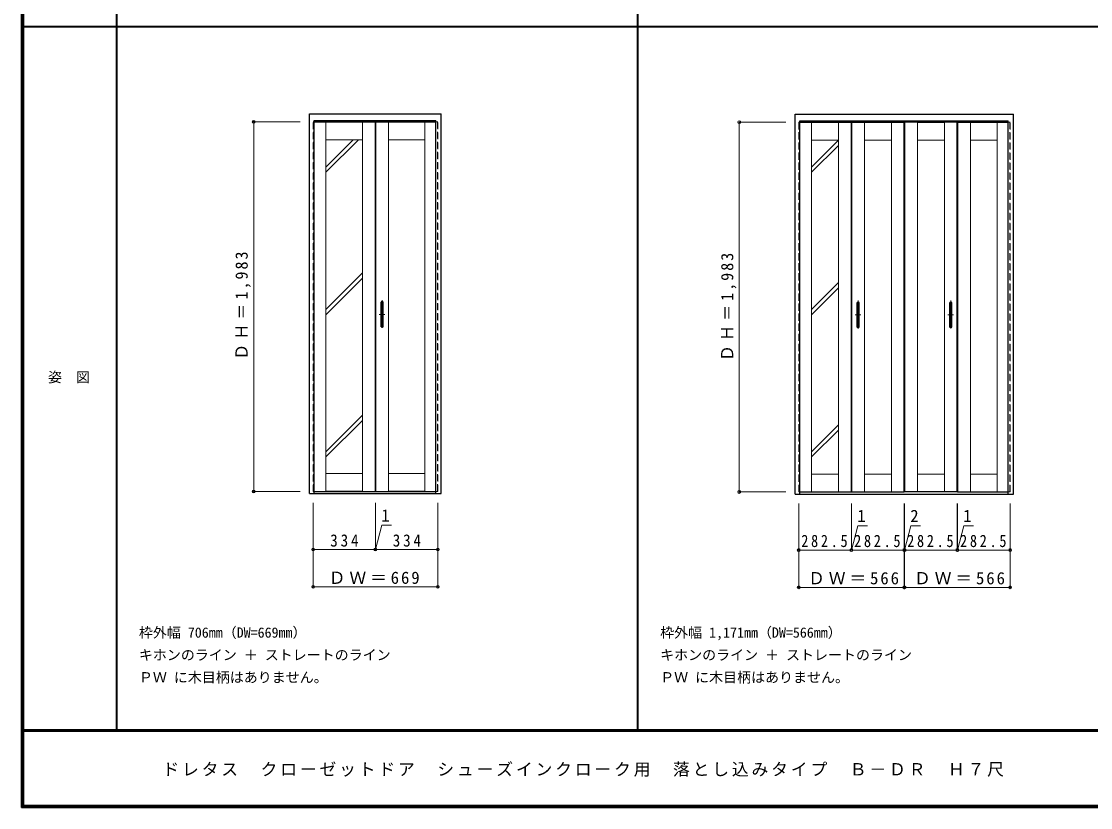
# Model space of a CAD drawing. Units: millimetres, scale not verified. Extents: x -6000 to 5700, y -4307 to 4175.
# Drawn here: x -6000 to -267, y -4205 to 12 of the extents above; entities that cross this region are included whole.
import ezdxf
from ezdxf.enums import TextEntityAlignment as Align

# ---------------------------------------------------------------- set-up
doc = ezdxf.new("R2010")
doc.units = ezdxf.units.MM
doc.header["$LTSCALE"] = 30
doc.header["$PDMODE"] = 32
doc.header["$PDSIZE"] = 15
doc.linetypes.add('CHAIN1', pattern=[8, 5, -1, 1, -1])
doc.linetypes.add('DASHED1', pattern=[1.8, 1.2, -0.6])
for name, color, linetype, lineweight in [('0-1_通り芯', 4, 'CHAIN1', 9), ('0-2_扉', 3, 'Continuous', 25), ('0-3_仕上げ', 7, 'Continuous', 18), ('0-4_枠', 3, 'Continuous', 25), ('0-7_取手', 7, 'Continuous', 18), ('0-B_寸法', 7, 'Continuous', 9), ('0-C_ハッチ', 4, 'Continuous', 9), ('F-1_枠', 6, 'Continuous', 40), ('F-A_文字', 7, 'Continuous', 18)]:
    doc.layers.add(name, color=color, linetype=linetype, lineweight=lineweight)
doc.layers.add('0-8', color=7, linetype='Continuous')
doc.layers.add('0-A_文字', color=7, linetype='Continuous')
doc.styles.add('ＭＳ ゴシック', font='')
doc.styles.get('ＭＳ ゴシック').set_extended_font_data('MS Gothic')

msp = doc.modelspace()

# ---------------------------------------------------------------- linework, layer by layer
at = {"layer": '0-1_通り芯'}
for p, q in [((-4066, -1482.5), (-4066, -1636.5)), ((-1513.77, -1485), (-1513.77, -1639)), ((-1016.77, -1485), (-1016.77, -1639)), ((-4051, -1559.5), (-4081, -1559.5)), ((-1498.77, -1562), (-1528.77, -1562)), ((-1031.77, -1562), (-1001.77, -1562))]:
    msp.add_line(p, q, dxfattribs=at)
at = {"layer": '0-2_扉', "color": 4, "linetype": 'DASHED1', "lineweight": 9}
for p, q in [((-4436, -2509.5), (-4436, -526.5)), ((-4430.5, -526.5), (-4436, -526.5)), ((-3778.5, -526.5), (-3767, -526.5)), ((-3767, -2509.5), (-3767, -526.5)), ((-1832.27, -2512), (-1832.27, -529)), ((-1826.77, -529), (-1832.27, -529)), ((-709.77, -529), (-698.27, -529)), ((-698.27, -2512), (-698.27, -529)), ((-4430.5, -2509.5), (-4436, -2509.5)), ((-3778.5, -2509.5), (-3767, -2509.5)), ((-1826.77, -2512), (-1832.27, -2512)), ((-709.77, -2512), (-698.27, -2512))]:
    msp.add_line(p, q, dxfattribs=at)
at = {"layer": '0-2_扉'}
for p, q in [((-4430.5, -526.5), (-4102, -526.5)), ((-4102, -2509.5), (-4102, -526.5)), ((-4101, -2509.5), (-4101, -526.5)), ((-4101, -526.5), (-3778.5, -526.5)), ((-1826.77, -529), (-1549.77, -529)), ((-1549.77, -2512), (-1549.77, -529)), ((-1548.77, -529), (-1266.27, -529)), ((-1548.77, -2512), (-1548.77, -529)), ((-1266.27, -2512), (-1266.27, -529)), ((-981.77, -529), (-1264.27, -529)), ((-1264.27, -2512), (-1264.27, -529)), ((-981.77, -2512), (-981.77, -529)), ((-980.77, -2512), (-980.77, -529)), ((-980.77, -529), (-709.77, -529)), ((-4430.5, -2509.5), (-4102, -2509.5)), ((-4101, -2509.5), (-3778.5, -2509.5)), ((-1826.77, -2512), (-1549.77, -2512)), ((-1548.77, -2512), (-1266.27, -2512)), ((-981.77, -2512), (-1264.27, -2512)), ((-980.77, -2512), (-709.77, -2512))]:
    msp.add_line(p, q, dxfattribs=at)
at = {"layer": '0-3_仕上げ', "linetype": 'DASHED1'}
for p, q in [((-4434.59, -526.5), (-4434.59, -2509.5)), ((-3768.41, -526.5), (-3768.41, -2509.5)), ((-1830.86, -529), (-1830.86, -2512)), ((-699.69, -529), (-699.69, -2512))]:
    msp.add_line(p, q, dxfattribs=at)
at = {"layer": '0-3_仕上げ'}
for p, q in [((-4367, -526.5), (-4367, -2509.5)), ((-4367, -527.91), (-4171, -527.91)), ((-4171, -2509.5), (-4171, -526.5)), ((-4103.41, -526.5), (-4103.41, -2509.5)), ((-4099.59, -526.5), (-4099.59, -2509.5)), ((-4032, -526.5), (-4032, -2509.5)), ((-4032, -527.91), (-3836, -527.91)), ((-3836, -2509.5), (-3836, -526.5)), ((-1763.27, -529), (-1763.27, -2512)), ((-1763.27, -530.41), (-1618.77, -530.41)), ((-1618.77, -2512), (-1618.77, -529)), ((-1551.19, -529), (-1551.19, -2512)), ((-1547.36, -529), (-1547.36, -2512)), ((-1479.77, -529), (-1479.77, -2512)), ((-1479.77, -530.41), (-1335.27, -530.41)), ((-1335.27, -2512), (-1335.27, -529)), ((-1267.69, -529), (-1267.69, -2512)), ((-1262.86, -529), (-1262.86, -2512)), ((-1195.27, -529), (-1195.27, -2512)), ((-1195.27, -530.41), (-1050.77, -530.41)), ((-1050.77, -2512), (-1050.77, -529)), ((-983.19, -529), (-983.19, -2512)), ((-979.36, -529), (-979.36, -2512)), ((-911.77, -529), (-911.77, -2512)), ((-911.77, -530.41), (-767.27, -530.41)), ((-767.27, -2512), (-767.27, -529)), ((-4171, -622.5), (-4367, -622.5)), ((-3836, -622.5), (-4032, -622.5)), ((-1618.77, -625), (-1763.27, -625)), ((-1335.27, -625), (-1479.77, -625)), ((-1050.77, -625), (-1195.27, -625)), ((-767.27, -625), (-911.77, -625)), ((-4171, -985.04), (-4171, -975.51)), ((-4367, -2413.5), (-4171, -2413.5)), ((-4032, -2413.5), (-3836, -2413.5)), ((-1763.27, -2416), (-1618.77, -2416)), ((-1479.77, -2416), (-1335.27, -2416)), ((-1195.27, -2416), (-1050.77, -2416)), ((-911.77, -2416), (-767.27, -2416)), ((-4367, -2508.09), (-4171, -2508.09)), ((-4032, -2508.09), (-3836, -2508.09)), ((-1763.27, -2510.59), (-1618.77, -2510.59)), ((-1479.77, -2510.59), (-1335.27, -2510.59)), ((-1195.27, -2510.59), (-1050.77, -2510.59)), ((-911.77, -2510.59), (-767.27, -2510.59))]:
    msp.add_line(p, q, dxfattribs=at)
at = {"layer": '0-4_枠'}
for p, q in [((-4454.5, -2521), (-4454.5, -483)), ((-4454.5, -483), (-3748.5, -483)), ((-3748.5, -2521), (-3748.5, -483)), ((-1850.77, -2523.5), (-1850.77, -485.5)), ((-1850.77, -485.5), (-679.77, -485.5)), ((-679.77, -2523.5), (-679.77, -485.5)), ((-4430.5, -2521), (-4430.5, -519)), ((-4430.5, -519), (-3778.5, -519)), ((-3778.5, -2521), (-3778.5, -519)), ((-1826.77, -2523.5), (-1826.77, -521.5)), ((-1826.77, -521.5), (-709.77, -521.5)), ((-709.77, -2523.5), (-709.77, -521.5)), ((-4454.5, -2521), (-3748.5, -2521)), ((-1850.77, -2523.5), (-679.77, -2523.5))]:
    msp.add_line(p, q, dxfattribs=at)
at = {"layer": '0-7_取手'}
for p, q in [((-4072, -1513.5), (-4072, -1495.5)), ((-4060, -1513.5), (-4060, -1495.5)), ((-1519.77, -1516), (-1519.77, -1498)), ((-1507.77, -1516), (-1507.77, -1498)), ((-1022.77, -1516), (-1022.77, -1498)), ((-1010.77, -1516), (-1010.77, -1498)), ((-4072, -1623.5), (-4072, -1605.5)), ((-4060, -1623.5), (-4060, -1605.5)), ((-1519.77, -1626), (-1519.77, -1608)), ((-1507.77, -1626), (-1507.77, -1608)), ((-1022.77, -1626), (-1022.77, -1608)), ((-1010.77, -1626), (-1010.77, -1608))]:
    msp.add_line(p, q, dxfattribs=at)
at = {"layer": '0-7_取手', "color": 3, "lineweight": 25}
for p, q in [((-4071, -1625.5), (-4071, -1493.5)), ((-4062, -1492.5), (-4070, -1492.5)), ((-4061, -1625.5), (-4061, -1493.5)), ((-1518.77, -1628), (-1518.77, -1496)), ((-1509.77, -1495), (-1517.77, -1495)), ((-1508.77, -1628), (-1508.77, -1496)), ((-1021.77, -1628), (-1021.77, -1496)), ((-1020.77, -1495), (-1012.77, -1495)), ((-1011.77, -1628), (-1011.77, -1496)), ((-4070, -1626.5), (-4062, -1626.5)), ((-1517.77, -1629), (-1509.77, -1629)), ((-1012.77, -1629), (-1020.77, -1629))]:
    msp.add_line(p, q, dxfattribs=at)
at = {"layer": '0-7_取手'}
for centre, start, end in [((-4071, -1495.5), 90, 180), ((-4071, -1513.5), 180, 270), ((-4061, -1495.5), 0, 90), ((-4061, -1513.5), 270, 0), ((-1518.77, -1498), 90, 180), ((-1518.77, -1516), 180, 270), ((-1508.77, -1498), 0, 90), ((-1508.77, -1516), 270, 0), ((-1021.77, -1498), 90, 180), ((-1021.77, -1516), 180, 270), ((-1011.77, -1498), 0, 90), ((-1011.77, -1516), 270, 0), ((-4071, -1605.5), 90, 180), ((-4061, -1605.5), 0, 90), ((-4071, -1623.5), 180, 270), ((-4061, -1623.5), 270, 0), ((-1518.77, -1608), 90, 180), ((-1518.77, -1626), 180, 270), ((-1508.77, -1608), 0, 90), ((-1508.77, -1626), 270, 0), ((-1021.77, -1608), 90, 180), ((-1021.77, -1626), 180, 270), ((-1011.77, -1608), 0, 90), ((-1011.77, -1626), 270, 0)]:
    msp.add_arc(centre, 1, start, end, dxfattribs=at)
at = {"layer": '0-7_取手', "color": 3, "lineweight": 25}
for centre, start, end in [((-4070, -1493.5), 90, 180), ((-4062, -1493.5), 0, 90), ((-1517.77, -1496), 90, 180), ((-1509.77, -1496), 0, 90), ((-1020.77, -1496), 90, 180), ((-1012.77, -1496), 0, 90), ((-4070, -1625.5), 180, 270), ((-4062, -1625.5), 270, 0), ((-1517.77, -1628), 180, 270), ((-1509.77, -1628), 270, 0), ((-1020.77, -1628), 180, 270), ((-1012.77, -1628), 270, 0)]:
    msp.add_arc(centre, 1, start, end, dxfattribs=at)
at = {"layer": '0-B_寸法', "color": 4}
for p, q in [((-4754.5, -526.5), (-4504.5, -526.5)), ((-4754.5, -526.5), (-4754.5, -2509.5)), ((-2150.77, -529), (-2150.77, -2512)), ((-2150.77, -529), (-1900.77, -529)), ((-4754.5, -2509.5), (-4504.5, -2509.5)), ((-2150.77, -2512), (-1900.77, -2512)), ((-4436, -3021), (-4436, -2571)), ((-4102, -2821), (-4102, -2571)), ((-3767, -3021), (-3767, -2571)), ((-1832.27, -3023.5), (-1832.27, -2573.5)), ((-1549.77, -2823.5), (-1549.77, -2573.5)), ((-1266.27, -3023.5), (-1266.27, -2573.5)), ((-1264.27, -3023.5), (-1264.27, -2573.5)), ((-981.77, -2823.5), (-981.77, -2573.5)), ((-698.27, -3023.5), (-698.27, -2573.5)), ((-1265.27, -2823.5), (-1230.32, -2693.07)), ((-1230.32, -2693.07), (-1179.54, -2693.07)), ((-4436, -2821), (-4102, -2821)), ((-4101, -2821), (-3767, -2821)), ((-1832.27, -2823.5), (-1549.77, -2823.5)), ((-1548.77, -2823.5), (-1266.27, -2823.5)), ((-1266.27, -2823.5), (-1264.27, -2823.5)), ((-1264.27, -2823.5), (-981.77, -2823.5)), ((-980.77, -2823.5), (-698.27, -2823.5)), ((-4436, -3021), (-3767, -3021)), ((-1832.27, -3023.5), (-1266.27, -3023.5)), ((-1264.27, -3023.5), (-698.27, -3023.5))]:
    msp.add_line(p, q, dxfattribs=at)
for points in [[(-4102, -2821), (-4101, -2821), (-4101, -2571)], [(-1549.77, -2823.5), (-1548.77, -2823.5), (-1548.77, -2573.5)], [(-981.77, -2823.5), (-980.77, -2823.5), (-980.77, -2573.5)], [(-4101.5, -2821), (-4066.55, -2690.57), (-4015.77, -2690.57)], [(-1549.27, -2823.5), (-1514.32, -2693.07), (-1463.54, -2693.07)], [(-981.27, -2823.5), (-946.32, -2693.07), (-895.54, -2693.07)]]:
    msp.add_lwpolyline(points, dxfattribs=at)
at = {"layer": '0-B_寸法'}
for p in [(-4754.5, -526.5), (-2150.77, -529), (-4754.5, -2509.5), (-2150.77, -2512), (-4436, -2821), (-4102, -2821), (-4101, -2821), (-3767, -2821), (-1832.27, -2823.5), (-1549.77, -2823.5), (-1548.77, -2823.5), (-1266.27, -2823.5), (-1264.27, -2823.5), (-981.77, -2823.5), (-980.77, -2823.5), (-698.27, -2823.5), (-4436, -3021), (-3767, -3021), (-1832.27, -3023.5), (-1266.27, -3023.5), (-1264.27, -3023.5), (-698.27, -3023.5)]:
    msp.add_point(p, dxfattribs=at)
at = {"layer": '0-C_ハッチ'}
for p, q in [((-4220.32, -622.5), (-4367, -769.18)), ((-4192.03, -622.5), (-4367, -797.47)), ((-1619.09, -625), (-1763.27, -769.18)), ((-1618.77, -652.97), (-1763.27, -797.47)), ((-4171, -1336.86), (-4367, -1532.86)), ((-4171, -1365.14), (-4367, -1561.14)), ((-1618.77, -1388.36), (-1763.27, -1532.86)), ((-1618.77, -1416.64), (-1763.27, -1561.14)), ((-4171, -2100.14), (-4367, -2296.14)), ((-4171, -2128.43), (-4367, -2324.43)), ((-1618.77, -2151.64), (-1763.27, -2296.14)), ((-1618.77, -2179.93), (-1763.27, -2324.43))]:
    msp.add_line(p, q, dxfattribs=at)
at = {"layer": 'F-1_枠'}
for p, q in [((-6000, 4175), (-6000, -4205)), ((-5995, 4175), (-5995, -4205)), ((-5990, 4175), (-5990, -4205)), ((-5490, 4175), (-5490, -3790)), ((-2695, -3790), (-2695, 4175)), ((-5990, -15.5), (5690, -15.5)), ((5700, -3790), (-6000, -3790)), ((5700, -3795), (-6000, -3795)), ((5700, -4195), (-6000, -4195)), ((5700, -4200), (-6000, -4200)), ((5700, -4205), (-6000, -4205))]:
    msp.add_line(p, q, dxfattribs=at)

# ---------------------------------------------------------------- texts
at = {"layer": '0-8', "style": 'ＭＳ ゴシック'}
for p in [(-5370, -3550), (-2575, -3550)]:
    msp.add_text('ＰＷ に木目柄はありません。', height=54.99, dxfattribs=at).set_placement(p, align=Align.BOTTOM_LEFT)
at = {"layer": '0-A_文字', "style": 'ＭＳ ゴシック'}
for s, p in [('枠外幅 706mm（DW=669mm）', (-5370, -3310)), ('枠外幅 1,171mm（DW=566mm）', (-2575, -3310)), ('キホンのライン ＋ ストレートのライン', (-5370, -3430)), ('キホンのライン ＋ ストレートのライン', (-2575, -3430))]:
    msp.add_text(s, height=54.99, dxfattribs=at).set_placement(p, align=Align.BOTTOM_LEFT)
at = {"layer": '0-B_寸法', "style": 'ＭＳ ゴシック'}
for s, p in [('1', (-4070.3, -2690.57)), ('1', (-1518.07, -2693.07)), ('2', (-1234.07, -2693.07)), ('1', (-950.07, -2693.07))]:
    msp.add_text(s, height=65.98, dxfattribs=at).set_placement(p, align=Align.BOTTOM_LEFT)
at = {"layer": '0-B_寸法', "char_height": 65.98, "attachment_point": 7, "rotation": 90, "style": 'ＭＳ ゴシック'}
for insert in [(-4769.5, -1803), (-2165.77, -1810)]:
    msp.add_mtext('\\T1.26;\\W0.95;ＤＨ＝1,983', dxfattribs=dict(at, insert=insert))
at = {"layer": '0-B_寸法', "char_height": 65.98, "attachment_point": 7, "style": 'ＭＳ ゴシック'}
for s, insert in [('\\T1.38;\\W0.9;334', (-4344, -2806)), ('\\T1.38;\\W0.9;334', (-4009, -2806)), ('\\T1.38;\\W0.85;282.5', (-1818.52, -2808.5)), ('\\T1.38;\\W0.85;282.5', (-1535.02, -2808.5)), ('\\T1.38;\\W0.85;282.5', (-1250.52, -2808.5)), ('\\T1.38;\\W0.85;282.5', (-967.02, -2808.5)), ('\\T1.23;ＤＷ＝669', (-4352, -3006)), ('\\T1.23;ＤＷ＝566', (-1781.77, -3008.5)), ('\\T1.23;ＤＷ＝566', (-1213.77, -3008.5))]:
    msp.add_mtext(s, dxfattribs=dict(at, insert=insert))
at = {"layer": 'F-A_文字', "style": 'ＭＳ ゴシック'}
msp.add_text('姿\u3000図', height=54.99, dxfattribs=at).set_placement((-5857.5, -1940.25), align=Align.BOTTOM_LEFT)
at = {"layer": 'F-A_文字', "insert": (-5243.93, -4040), "char_height": 65.98, "attachment_point": 7, "style": 'ＭＳ ゴシック'}
msp.add_mtext('\\T1.17;ドレタス\u3000クローゼットドア\u3000シューズインクローク用\u3000落とし込みタイプ\u3000Ｂ－ＤＲ\u3000Ｈ７尺', dxfattribs=at)

doc.saveas('drawing.dxf')
